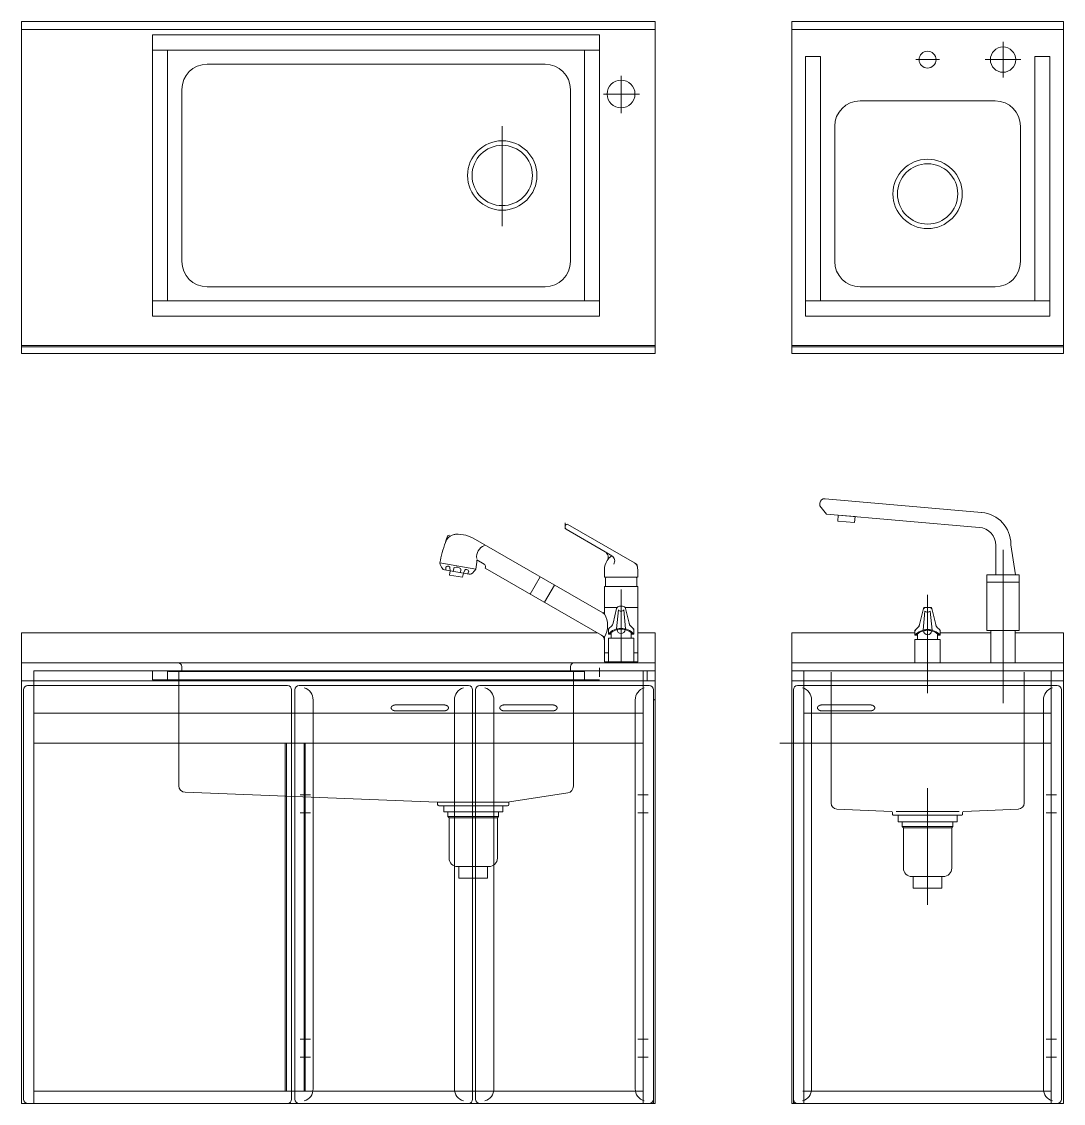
# Model space of a CAD drawing. Header units: metres. Extents: x 250.7 to 272.7, y -162.8 to -110.1.
# Drawn here: x 270.188 to 271.915, y -161.68 to -159.887 of the extents above; entities that cross this region are included whole.
import ezdxf

# ---------------------------------------------------------------- set-up
doc = ezdxf.new("R2010")
doc.units = ezdxf.units.M
doc.header["$MEASUREMENT"] = 0
doc.layers.add('A. muebles', color=152, linetype='Continuous', lineweight=15)

msp = doc.modelspace()

# ---------------------------------------------------------------- linework, layer by layer
at = {"layer": 'A. muebles'}
for p, q in [((271.2382, -159.8869), (270.1882, -159.8869)), ((270.1882, -159.8869), (270.1882, -159.8999)), ((271.2382, -159.8869), (271.2382, -160.4369)), ((271.9147, -159.8869), (271.4647, -159.8869)), ((271.4647, -159.8869), (271.4647, -159.8999)), ((271.9147, -159.8869), (271.9147, -159.8999)), ((270.1882, -159.8999), (270.1882, -160.4369)), ((270.1882, -159.8999), (271.2382, -159.8999)), ((270.4052, -159.9339), (270.4052, -159.9089)), ((270.4052, -159.9089), (271.1462, -159.9089)), ((271.1462, -159.9089), (271.1462, -159.9339)), ((271.5037, -159.8999), (271.4647, -159.8999)), ((271.4647, -159.8999), (271.4647, -160.4239)), ((271.9147, -159.8999), (271.5037, -159.8999)), ((271.9147, -159.8999), (271.9147, -160.4239)), ((270.4052, -160.3499), (270.4052, -159.9339)), ((270.4302, -159.9339), (270.4052, -159.9339)), ((270.4302, -159.9339), (270.4302, -160.3499)), ((271.1212, -159.9339), (270.4302, -159.9339)), ((271.1462, -159.9339), (271.1212, -159.9339)), ((271.1212, -159.9339), (271.1212, -160.3499)), ((271.1462, -160.3499), (271.1462, -159.9339)), ((271.8147, -159.9205), (271.8147, -159.9793)), ((271.4872, -159.9449), (271.4872, -160.3499)), ((271.4872, -159.9449), (271.5122, -159.9449)), ((271.5122, -160.3499), (271.5122, -159.9449)), ((271.6701, -159.9499), (271.7093, -159.9499)), ((271.7853, -159.9499), (271.8441, -159.9499)), ((271.8672, -159.9449), (271.8672, -160.3499)), ((271.8672, -159.9449), (271.8922, -159.9449)), ((271.8922, -160.3499), (271.8922, -159.9449)), ((271.0557, -159.9574), (270.4957, -159.9574)), ((271.1817, -160.0384), (271.1817, -159.9768)), ((270.4537, -159.9994), (270.4537, -160.2844)), ((271.0977, -160.2844), (271.0977, -159.9994)), ((271.2047, -160.0069), (271.1528, -160.0069)), ((271.2125, -160.0069), (271.2047, -160.0069)), ((271.8017, -160.0184), (271.5777, -160.0184)), ((270.9847, -160.0601), (270.9847, -160.2259)), ((271.5357, -160.0604), (271.5357, -160.2844)), ((271.8437, -160.2844), (271.8437, -160.0604)), ((270.4957, -160.3264), (271.0557, -160.3264)), ((271.5777, -160.3264), (271.8017, -160.3264)), ((270.4052, -160.3499), (270.4052, -160.3749)), ((270.4302, -160.3499), (270.4052, -160.3499)), ((271.1212, -160.3499), (270.4302, -160.3499)), ((271.1462, -160.3499), (271.1212, -160.3499)), ((271.1462, -160.3749), (271.1462, -160.3499)), ((271.5122, -160.3499), (271.4872, -160.3499)), ((271.4872, -160.3499), (271.4872, -160.3749)), ((271.8672, -160.3499), (271.5122, -160.3499)), ((271.8922, -160.3499), (271.8672, -160.3499)), ((271.8922, -160.3749), (271.8922, -160.3499)), ((270.4052, -160.3749), (271.1462, -160.3749)), ((271.4872, -160.3749), (271.8922, -160.3749)), ((270.1882, -160.4239), (271.2383, -160.4239)), ((271.2374, -160.4259), (270.1882, -160.4259)), ((271.2382, -160.4369), (270.1882, -160.4369)), ((271.4647, -160.4239), (271.5037, -160.4239)), ((271.4647, -160.4239), (271.4647, -160.4259)), ((271.5037, -160.4259), (271.4647, -160.4259)), ((271.4647, -160.4259), (271.4647, -160.4369)), ((271.4647, -160.4369), (271.5037, -160.4369)), ((271.5037, -160.4239), (271.9147, -160.4239)), ((271.9147, -160.4259), (271.5037, -160.4259)), ((271.5037, -160.4369), (271.9147, -160.4369)), ((271.9147, -160.4239), (271.9147, -160.4259)), ((271.9147, -160.4259), (271.9147, -160.4369)), ((271.5112, -160.685), (271.5109, -160.6895)), ((271.5199, -160.6777), (271.7793, -160.7004)), ((271.5222, -160.703), (271.5109, -160.6895)), ((271.5222, -160.703), (271.7753, -160.7251)), ((271.5408, -160.7147), (271.5416, -160.7047)), ((271.5416, -160.7047), (271.5695, -160.7071)), ((271.0892, -160.7231), (271.0892, -160.7179)), ((271.0892, -160.7254), (271.0892, -160.7231)), ((271.0937, -160.7205), (271.2041, -160.7841)), ((271.5687, -160.7171), (271.5408, -160.7147)), ((271.5695, -160.7071), (271.5687, -160.7171)), ((270.8973, -160.7382), (270.8945, -160.7387)), ((271.0892, -160.7271), (271.0892, -160.7254)), ((271.0907, -160.728), (271.0892, -160.7271)), ((271.1554, -160.7658), (271.0907, -160.728)), ((271.1512, -160.867), (270.9367, -160.7432)), ((271.8027, -160.755), (271.8027, -160.8039)), ((271.8277, -160.7539), (271.8277, -160.7532)), ((271.8352, -160.8039), (271.8277, -160.7539)), ((271.1663, -160.7721), (271.1554, -160.7658)), ((271.8147, -160.7623), (271.8147, -161.0164)), ((270.941, -160.7946), (270.8813, -160.784)), ((270.8888, -160.7955), (270.93, -160.8028)), ((270.8913, -160.796), (270.891, -160.7924)), ((270.8986, -160.7973), (270.898, -160.7917)), ((270.9044, -160.7933), (270.9035, -160.7981)), ((270.9153, -160.8002), (270.9162, -160.7954)), ((270.9203, -160.8011), (270.9227, -160.796)), ((270.9428, -160.7791), (270.9546, -160.7859)), ((270.9571, -160.7911), (270.9567, -160.7929)), ((270.9567, -160.7929), (271.1492, -160.904)), ((271.1542, -160.8079), (271.1542, -160.7949)), ((271.2041, -160.7841), (271.2078, -160.7863)), ((271.2092, -160.7949), (271.2092, -160.8079)), ((270.8986, -160.7973), (270.8974, -160.8041)), ((270.9191, -160.8079), (270.8974, -160.8041)), ((270.9191, -160.8079), (270.9203, -160.8011)), ((270.9275, -160.8024), (270.929, -160.7991)), ((271.0312, -160.8359), (271.0477, -160.8073)), ((271.1542, -160.8079), (271.1557, -160.8079)), ((271.2092, -160.8079), (271.1557, -160.8079)), ((271.1557, -160.8229), (271.1557, -160.8129)), ((271.2077, -160.8129), (271.2077, -160.8229)), ((271.7877, -160.8159), (271.7877, -160.8039)), ((271.7877, -160.8039), (271.8417, -160.8039)), ((271.8417, -160.8039), (271.8417, -160.8159)), ((271.0711, -160.8208), (271.0546, -160.8494)), ((271.1542, -160.8229), (271.2092, -160.8229)), ((271.1542, -160.8653), (271.1542, -160.8229)), ((271.1817, -160.828), (271.1817, -160.9499)), ((271.2092, -160.8229), (271.2092, -160.9479)), ((271.7877, -160.8959), (271.7877, -160.8159)), ((271.7877, -160.8159), (271.8417, -160.8159)), ((271.8417, -160.8159), (271.8417, -160.8939)), ((271.6897, -160.8368), (271.6897, -161.0001)), ((271.1512, -160.867), (271.1542, -160.8688)), ((271.1752, -160.8579), (271.1542, -160.8579)), ((271.1542, -160.8688), (271.1542, -160.8653)), ((271.1743, -160.8597), (271.1684, -160.8841)), ((271.1742, -160.8935), (271.1772, -160.8619)), ((271.1843, -160.8559), (271.1792, -160.8559)), ((271.1862, -160.8619), (271.1892, -160.8935)), ((271.2092, -160.8579), (271.1883, -160.8579)), ((271.1951, -160.8841), (271.1891, -160.8597)), ((271.6823, -160.8617), (271.6764, -160.8861)), ((271.6822, -160.8955), (271.6852, -160.8639)), ((271.6832, -160.8579), (271.6823, -160.8617)), ((271.6872, -160.8579), (271.6832, -160.8579)), ((271.6923, -160.8579), (271.6872, -160.8579)), ((271.6962, -160.8579), (271.6923, -160.8579)), ((271.6942, -160.8639), (271.6972, -160.8955)), ((271.6971, -160.8617), (271.6962, -160.8579)), ((271.7031, -160.8861), (271.6971, -160.8617)), ((271.1684, -160.8841), (271.1677, -160.8869)), ((271.1957, -160.8869), (271.1951, -160.8841)), ((270.1882, -160.8999), (271.1421, -160.8999)), ((270.1882, -160.9629), (270.1882, -160.8999)), ((271.1622, -160.8924), (271.1607, -160.8939)), ((271.1607, -160.8939), (271.1607, -160.8959)), ((271.1607, -160.8959), (271.1607, -160.9019)), ((271.1607, -160.9019), (271.1652, -160.9019)), ((271.1657, -160.8889), (271.1622, -160.8924)), ((271.1652, -160.9019), (271.1652, -160.8997)), ((271.1652, -160.9089), (271.1652, -160.9019)), ((271.1677, -160.8869), (271.1657, -160.8889)), ((271.1977, -160.8889), (271.1957, -160.8869)), ((271.2013, -160.8924), (271.1977, -160.8889)), ((271.1982, -160.9019), (271.1982, -160.8996)), ((271.1982, -160.9019), (271.2027, -160.9019)), ((271.1982, -160.9089), (271.1982, -160.9019)), ((271.2027, -160.8939), (271.2013, -160.8924)), ((271.2027, -160.8959), (271.2027, -160.8939)), ((271.2027, -160.9019), (271.2027, -160.8959)), ((271.2092, -160.8999), (271.2382, -160.8999)), ((271.2382, -160.8999), (271.2382, -160.9794)), ((271.6687, -160.8999), (271.4647, -160.8999)), ((271.4647, -160.8999), (271.4647, -160.9629)), ((271.6702, -160.8944), (271.6687, -160.8959)), ((271.6687, -160.8959), (271.6687, -160.8979)), ((271.6687, -160.8979), (271.6687, -160.9039)), ((271.6737, -160.8909), (271.6702, -160.8944)), ((271.6732, -160.9039), (271.6732, -160.9017)), ((271.6757, -160.8889), (271.6737, -160.8909)), ((271.6764, -160.8861), (271.6757, -160.8889)), ((271.7037, -160.8889), (271.7031, -160.8861)), ((271.7057, -160.8909), (271.7037, -160.8889)), ((271.7093, -160.8944), (271.7057, -160.8909)), ((271.7062, -160.9039), (271.7062, -160.9016)), ((271.7107, -160.8959), (271.7093, -160.8944)), ((271.7107, -160.8979), (271.7107, -160.8959)), ((271.7107, -160.9039), (271.7107, -160.8979)), ((271.7947, -160.8999), (271.7107, -160.8999)), ((271.7947, -160.8959), (271.7877, -160.8959)), ((271.7947, -160.8959), (271.8347, -160.8959)), ((271.7947, -160.9499), (271.7947, -160.8959)), ((271.8417, -160.8959), (271.8347, -160.8959)), ((271.8347, -160.8959), (271.8347, -160.9499)), ((271.9147, -160.8999), (271.8347, -160.8999)), ((271.8417, -160.8939), (271.8417, -160.8959)), ((271.9147, -161.6799), (271.9147, -160.8999)), ((271.1492, -160.904), (271.1542, -160.9069)), ((271.1542, -160.9127), (271.1542, -160.9069)), ((271.1542, -160.9479), (271.1542, -160.9127)), ((271.1607, -160.9479), (271.1607, -160.9089)), ((271.1607, -160.9089), (271.2027, -160.9089)), ((271.2027, -160.9089), (271.2027, -160.9479)), ((271.6687, -160.9039), (271.6732, -160.9039)), ((271.6687, -160.9109), (271.7107, -160.9109)), ((271.6687, -160.9499), (271.6687, -160.9109)), ((271.6732, -160.9109), (271.6732, -160.9039)), ((271.7062, -160.9109), (271.7062, -160.9039)), ((271.7062, -160.9039), (271.7107, -160.9039)), ((271.7107, -160.9109), (271.7107, -160.9499)), ((271.1607, -160.9329), (271.1542, -160.9329)), ((271.2092, -160.9329), (271.2027, -160.9329)), ((270.1882, -160.9499), (271.2382, -160.9499)), ((270.4537, -160.9629), (270.4537, -160.9559)), ((271.0977, -160.9629), (271.0977, -160.9559)), ((271.2092, -160.9479), (271.1542, -160.9479)), ((271.2027, -160.9479), (271.1607, -160.9479)), ((271.2087, -160.9479), (271.2087, -160.9499)), ((271.4647, -160.9499), (271.9147, -160.9499)), ((270.1882, -160.9794), (270.1882, -160.9629)), ((271.2182, -160.9629), (270.2082, -160.9629)), ((270.2082, -160.9804), (270.2082, -160.9629)), ((270.4052, -160.9629), (270.4052, -160.9779)), ((270.4302, -160.9779), (270.4302, -160.9629)), ((270.4317, -160.9639), (270.4317, -160.9629)), ((270.4317, -160.9639), (271.1037, -160.9639)), ((270.4487, -161.1533), (270.4487, -160.9649)), ((271.1027, -160.9649), (271.1027, -161.1543)), ((271.1197, -160.9639), (271.1037, -160.9639)), ((271.1197, -160.9629), (271.1197, -160.9639)), ((271.1212, -160.9629), (271.1212, -160.9779)), ((271.1462, -160.9729), (271.1462, -160.9579)), ((271.2252, -160.9629), (271.2182, -160.9629)), ((271.2182, -160.9629), (271.2182, -161.0329)), ((271.2182, -160.9794), (271.2182, -160.9629)), ((271.2252, -160.9794), (271.2252, -160.9629)), ((271.2382, -160.9629), (271.2252, -160.9629)), ((271.4647, -160.9629), (271.4647, -161.6799)), ((271.4847, -160.9629), (271.4647, -160.9629)), ((271.4847, -160.9629), (271.4647, -160.9629)), ((271.4647, -160.9629), (271.4647, -160.9794)), ((271.4647, -160.9629), (271.8947, -160.9629)), ((271.4847, -160.9779), (271.4847, -160.9639)), ((271.5297, -161.1821), (271.5297, -160.9649)), ((271.8497, -160.9649), (271.8497, -161.1821)), ((271.8947, -160.9629), (271.8947, -161.6599)), ((271.9017, -160.9629), (271.8947, -160.9629)), ((271.9147, -160.9629), (271.8947, -160.9629)), ((271.9017, -160.9629), (271.9147, -160.9629)), ((270.1882, -160.9794), (271.2252, -160.9794)), ((270.1882, -161.6799), (270.1882, -160.9794)), ((270.6287, -160.9874), (270.1982, -160.9874)), ((270.2082, -160.9874), (270.2082, -160.9804)), ((270.2082, -161.0329), (270.2082, -160.9874)), ((270.4052, -160.9779), (270.4302, -160.9779)), ((270.4302, -160.9779), (271.1212, -160.9779)), ((270.9287, -160.9874), (270.6482, -160.9874)), ((271.2282, -160.9874), (270.9477, -160.9874)), ((271.1212, -160.9779), (271.1462, -160.9779)), ((271.2252, -160.9794), (271.2382, -160.9794)), ((271.2382, -161.6799), (271.2382, -160.9794)), ((271.2382, -160.9794), (271.2382, -161.6799)), ((271.2382, -160.9794), (271.2382, -161.6799)), ((271.2382, -161.0103), (271.2382, -160.9794)), ((271.2382, -161.6799), (271.2382, -160.9794)), ((271.4647, -161.6799), (271.4647, -160.9794)), ((271.4647, -161.6799), (271.4647, -160.9794)), ((271.9147, -160.9794), (271.4647, -160.9794)), ((271.4647, -160.9794), (271.9147, -160.9794)), ((271.4647, -160.9794), (271.4647, -161.6799)), ((271.9047, -160.9874), (271.4742, -160.9874)), ((271.4847, -160.9794), (271.4847, -160.9779)), ((271.4847, -161.0839), (271.4847, -160.9794)), ((270.1912, -161.6729), (270.1912, -160.9944)), ((270.6357, -161.6729), (270.6357, -160.9944)), ((270.6412, -161.6729), (270.6412, -160.9944)), ((270.6712, -161.6559), (270.6712, -161.0114)), ((270.9057, -161.6559), (270.9057, -161.0114)), ((270.9357, -161.6729), (270.9357, -160.9944)), ((270.9407, -161.6729), (270.9407, -160.9944)), ((270.9707, -161.6559), (270.9707, -161.0114)), ((271.2052, -161.0114), (271.2052, -161.6559)), ((271.2352, -161.6729), (271.2352, -160.9944)), ((271.2369, -161.0116), (271.2369, -161.0103)), ((271.2382, -161.0103), (271.2369, -161.0103)), ((271.4672, -161.6729), (271.4672, -160.9944)), ((271.4972, -161.6559), (271.4972, -161.0114)), ((271.8817, -161.0114), (271.8817, -161.6559)), ((271.9117, -161.6729), (271.9117, -160.9944)), ((270.8087, -161.0194), (270.8877, -161.0194)), ((270.9887, -161.0194), (271.0677, -161.0194)), ((271.5152, -161.0194), (271.5942, -161.0194)), ((270.2082, -161.0329), (271.2182, -161.0329)), ((270.2082, -161.0839), (270.2082, -161.0329)), ((270.8087, -161.0294), (270.8877, -161.0294)), ((270.9887, -161.0294), (271.0677, -161.0294)), ((271.2182, -161.0329), (271.2182, -161.0839)), ((271.8947, -161.0329), (271.4847, -161.0329)), ((271.5152, -161.0294), (271.5942, -161.0294)), ((270.2082, -161.0829), (270.6232, -161.0829)), ((270.6232, -161.0829), (270.6562, -161.0829)), ((270.6252, -161.0829), (270.6252, -161.6599)), ((270.6272, -161.6599), (270.6272, -161.0829)), ((270.6562, -161.6599), (270.6562, -161.0829)), ((270.6562, -161.0829), (270.6582, -161.0829)), ((270.6582, -161.0829), (271.2182, -161.0829)), ((270.6582, -161.6599), (270.6582, -161.0829)), ((271.4847, -161.0829), (271.4447, -161.0829)), ((271.4847, -161.0829), (271.8947, -161.0829)), ((270.2082, -161.0839), (270.2082, -161.6599)), ((271.2182, -161.6599), (271.2182, -161.0839)), ((271.4847, -161.6599), (271.4847, -161.0839)), ((270.4593, -161.1642), (270.8768, -161.1805)), ((270.6496, -161.1684), (270.6667, -161.1684)), ((271.0934, -161.1652), (270.9966, -161.1803)), ((271.2096, -161.1684), (271.2267, -161.1684)), ((271.6897, -161.1576), (271.6897, -161.3507)), ((271.8861, -161.1684), (271.9032, -161.1684)), ((270.8777, -161.1845), (270.8777, -161.1815)), ((270.9957, -161.1804), (270.8779, -161.1804)), ((270.9367, -161.1865), (270.8797, -161.1865)), ((270.8877, -161.1965), (270.8877, -161.1865)), ((270.9367, -161.1865), (270.9937, -161.1865)), ((270.9857, -161.1965), (270.9857, -161.1865)), ((270.9957, -161.1845), (270.9957, -161.1812)), ((270.6496, -161.1984), (270.6667, -161.1984)), ((270.8932, -161.1965), (270.8877, -161.1965)), ((270.8932, -161.1965), (270.9802, -161.1965)), ((270.8947, -161.1965), (270.8947, -161.2045)), ((270.8947, -161.2045), (270.8967, -161.2065)), ((270.8947, -161.2045), (270.9787, -161.2045)), ((270.8967, -161.2735), (270.8967, -161.2065)), ((270.8967, -161.2065), (270.9767, -161.2065)), ((270.9767, -161.2065), (270.9787, -161.2045)), ((270.9767, -161.2735), (270.9767, -161.2065)), ((270.9787, -161.2045), (270.9787, -161.1965)), ((270.9802, -161.1965), (270.9857, -161.1965)), ((271.2096, -161.1984), (271.2267, -161.1984)), ((271.5394, -161.1921), (271.6298, -161.1959)), ((271.6317, -161.201), (271.6317, -161.1979)), ((271.6447, -161.202), (271.6327, -161.202)), ((271.6377, -161.196), (271.7419, -161.196)), ((271.6407, -161.213), (271.6407, -161.203)), ((271.6897, -161.202), (271.6447, -161.202)), ((271.6447, -161.203), (271.6447, -161.202)), ((271.7347, -161.202), (271.6897, -161.202)), ((271.7467, -161.202), (271.7347, -161.202)), ((271.7347, -161.203), (271.7347, -161.202)), ((271.7387, -161.213), (271.7387, -161.203)), ((271.7477, -161.1979), (271.7477, -161.201)), ((271.7496, -161.1959), (271.8401, -161.1921)), ((271.8861, -161.1984), (271.9032, -161.1984)), ((271.6462, -161.213), (271.6407, -161.213)), ((271.6462, -161.213), (271.7332, -161.213)), ((271.6477, -161.213), (271.6477, -161.221)), ((271.6477, -161.221), (271.7317, -161.221)), ((271.6477, -161.221), (271.6497, -161.223)), ((271.6497, -161.223), (271.7297, -161.223)), ((271.6497, -161.29), (271.6497, -161.223)), ((271.7297, -161.223), (271.7317, -161.221)), ((271.7297, -161.29), (271.7297, -161.223)), ((271.7317, -161.221), (271.7317, -161.213)), ((271.7332, -161.213), (271.7387, -161.213)), ((270.913, -161.2875), (270.9107, -161.2875)), ((270.913, -161.3065), (270.913, -161.2875)), ((270.913, -161.2875), (270.9604, -161.2875)), ((270.9604, -161.3065), (270.9604, -161.2875)), ((270.9604, -161.2875), (270.9627, -161.2875)), ((270.913, -161.3065), (270.9604, -161.3065)), ((271.666, -161.304), (271.6637, -161.304)), ((271.666, -161.304), (271.7134, -161.304)), ((271.666, -161.323), (271.666, -161.304)), ((271.7134, -161.304), (271.7157, -161.304)), ((271.7134, -161.323), (271.7134, -161.304)), ((271.666, -161.323), (271.7134, -161.323)), ((270.6496, -161.5734), (270.6667, -161.5734)), ((271.2096, -161.5734), (271.2267, -161.5734)), ((271.8861, -161.5734), (271.9032, -161.5734)), ((270.6496, -161.6034), (270.6667, -161.6034)), ((271.2096, -161.6034), (271.2267, -161.6034)), ((271.8861, -161.6034), (271.9032, -161.6034)), ((270.2082, -161.6599), (270.2082, -161.6799)), ((270.2082, -161.6599), (270.6232, -161.6599)), ((270.6232, -161.6599), (270.6562, -161.6599)), ((270.6562, -161.6599), (270.6582, -161.6599)), ((270.6582, -161.6599), (271.2182, -161.6599)), ((271.2182, -161.6799), (271.2182, -161.6599)), ((271.2355, -161.6799), (271.2355, -161.6729)), ((271.4675, -161.6729), (271.4675, -161.6799)), ((271.4675, -161.6729), (271.4675, -161.6799)), ((271.4827, -161.6599), (271.4847, -161.6599)), ((271.4847, -161.6599), (271.8947, -161.6599)), ((271.4847, -161.6799), (271.4847, -161.6599)), ((271.8947, -161.6799), (271.8947, -161.6599)), ((270.2082, -161.6799), (270.1882, -161.6799)), ((270.1982, -161.6799), (270.1882, -161.6799)), ((270.2082, -161.6799), (270.1982, -161.6799)), ((270.9407, -161.6799), (270.2082, -161.6799)), ((271.2182, -161.6799), (270.9357, -161.6799)), ((271.2182, -161.6799), (271.2382, -161.6799)), ((271.2182, -161.6799), (271.2282, -161.6799)), ((271.2352, -161.6799), (271.2382, -161.6799)), ((271.8947, -161.6799), (271.4647, -161.6799)), ((271.8947, -161.6799), (271.4647, -161.6799)), ((271.8947, -161.6799), (271.4742, -161.6799)), ((271.9147, -161.6799), (271.8947, -161.6799)), ((271.8947, -161.6799), (271.9047, -161.6799)), ((271.8947, -161.6799), (271.9147, -161.6799)), ((271.9047, -161.6799), (271.9147, -161.6799)), ((271.9117, -161.6799), (271.9147, -161.6799))]:
    msp.add_line(p, q, dxfattribs=at)
for centre, radius in [((271.8147, -159.9499), 0.021), ((271.6897, -159.9499), 0.014), ((271.1817, -160.0069), 0.023), ((270.9847, -160.1419), 0.0575), ((270.9847, -160.1419), 0.05), ((271.6897, -160.1724), 0.0575), ((271.6897, -160.1724), 0.05)]:
    msp.add_circle(centre, radius, dxfattribs=at)
for centre, radius, start, end in [((270.4957, -159.9994), 0.042, 90, 180), ((271.0557, -159.9994), 0.042, 0, 90), ((271.5777, -160.0604), 0.042, 90, 180), ((271.8017, -160.0604), 0.042, 0, 90), ((270.4957, -160.2844), 0.042, 180, 270), ((271.0557, -160.2844), 0.042, 270, 0), ((271.5777, -160.2844), 0.042, 180, 270), ((271.8017, -160.2844), 0.042, 270, 0), ((271.5192, -160.6857), 0.008, 85, 175), ((271.7747, -160.7532), 0.053, 0, 85), ((271.0922, -160.7231), 0.003, 60.0374, 180), ((270.9095, -160.7564), 0.02, 100, 161.5593), ((271.1817, -160.8472), 0.307, 159.3116, 161.5593), ((271.1817, -160.8472), 0.307, 159.3116, 159.8502), ((270.9117, -160.7865), 0.05, 60, 100), ((271.0922, -160.7254), 0.003, 180, 239.7033), ((271.7727, -160.755), 0.03, 0, 85), ((271.1817, -160.8472), 0.307, 161.5593, 168.1334), ((270.9621, -160.774), 0.0199, 110.4772, 187.9605), ((271.1503, -160.7744), 0.01, 326.8854, 59.7033), ((271.1817, -160.7949), 0.0275, 124.1929, 146.8854), ((271.1612, -160.7808), 0.01, 326.8854, 59.7033), ((270.9137, -160.775), 0.0337, 195.6489, 213.0698), ((270.8897, -160.7906), 0.005, 213.0698, 260), ((270.893, -160.7922), 0.002, 143.2398, 185), ((270.8947, -160.7935), 0.00406, 49.3757, 143.2398), ((270.896, -160.7919), 0.002, 6.0654, 49.3757), ((270.9063, -160.7936), 0.002, 110, 170), ((270.9091, -160.8011), 0.01, 50, 110), ((270.9142, -160.795), 0.002, 350, 50), ((270.9245, -160.7969), 0.002, 110.5877, 153.9346), ((270.9252, -160.7989), 0.00406, 16.7969, 110.5877), ((270.9137, -160.775), 0.0337, 306.9302, 324.3511), ((270.6371, -160.7511), 0.307, 351.8667, 354.7818), ((270.9521, -160.7902), 0.005, 350, 60), ((271.1817, -160.7949), 0.0275, 146.8854, 180), ((271.1991, -160.7928), 0.01, 6.9535, 60.0374), ((271.1817, -160.7949), 0.0275, 6.9535, 18.2708), ((271.1817, -160.7949), 0.0275, 0, 6.9535), ((270.9272, -160.7983), 0.002, 335, 16.7969), ((270.9309, -160.7979), 0.005, 260, 306.9302), ((271.1817, -160.8129), 0.026, 168.9125, 180), ((271.1817, -160.8129), 0.026, 0, 11.0865), ((271.1522, -160.8653), 0.002, 240, 0), ((271.1792, -160.8609), 0.005, 90, 166.3995), ((271.1816, -160.8582), 0.00572, 220.5277, 319.4723), ((271.1843, -160.8609), 0.005, 13.6005, 90), ((271.6872, -160.8629), 0.005, 90, 166.3995), ((271.6896, -160.8602), 0.00572, 220.5277, 319.4723), ((271.6923, -160.8629), 0.005, 13.6005, 90), ((271.1213, -160.8878), 0.0381, 329.9749, 30.0251), ((271.1587, -160.8818), 0.01, 315, 346.3995), ((271.2048, -160.8818), 0.01, 193.6005, 225), ((271.1657, -160.8959), 0.005, 135, 180), ((271.1817, -160.9208), 0.0283, 42.0205, 137.9795), ((271.1817, -160.9204), 0.0266, 44.3327, 135.6673), ((271.1817, -160.8947), 0.0065, 180, 0), ((271.1977, -160.8959), 0.005, 0, 45), ((271.6737, -160.8979), 0.005, 135, 180), ((271.6897, -160.9228), 0.0283, 42.0205, 137.9795), ((271.6897, -160.9224), 0.0266, 44.3327, 135.6673), ((271.6667, -160.8838), 0.01, 315, 346.3995), ((271.6897, -160.8967), 0.0065, 180, 0), ((271.7128, -160.8838), 0.01, 193.6005, 225), ((271.7057, -160.8979), 0.005, 0, 45), ((271.1442, -160.9127), 0.01, 0, 60), ((270.4477, -160.9559), 0.006, 0, 90), ((271.1037, -160.9559), 0.006, 90, 180), ((270.4477, -160.9649), 0.001, 0, 90), ((271.1037, -160.9649), 0.001, 90, 180), ((270.1982, -160.9944), 0.007, 90, 180), ((270.6287, -160.9944), 0.007, 0, 90), ((270.6482, -160.9944), 0.007, 90, 180), ((270.6513, -161.0107), 0.02, 358.1047, 75.6351), ((270.9257, -161.0107), 0.02, 104.3649, 181.8953), ((270.9287, -160.9944), 0.007, 0, 90), ((270.9477, -160.9944), 0.007, 90, 180), ((270.9508, -161.0107), 0.02, 358.1047, 75.6351), ((271.2252, -161.0107), 0.02, 104.3649, 181.8953), ((271.2282, -160.9944), 0.007, 0, 90), ((271.4742, -160.9944), 0.007, 90, 180), ((271.4773, -161.0107), 0.02, 358.1047, 75.6351), ((271.9017, -161.0107), 0.02, 104.3649, 181.8953), ((271.9047, -160.9944), 0.007, 0, 90), ((270.8036, -161.0243), 0.00294, 162.2957, 169.2276), ((270.8042, -161.0244), 0.00355, 169.2276, 176.3337), ((270.8031, -161.0244), 0.00248, 176.3337, 180.4016), ((270.8038, -161.0244), 0.0031, 180.0043, 184.8762), ((270.8039, -161.0244), 0.00322, 184.8762, 191.144), ((270.804, -161.0244), 0.0033, 191.144, 198.9148), ((270.8051, -161.0248), 0.00456, 159.9859, 162.2957), ((270.8042, -161.0243), 0.0036, 198.9148, 201.8365), ((270.8056, -161.0251), 0.00507, 154.2156, 156.2904), ((270.8035, -161.0242), 0.00285, 156.2904, 159.9859), ((270.8042, -161.0243), 0.00355, 201.8365, 204.8009), ((270.8037, -161.0242), 0.00303, 150.7394, 154.2156), ((270.8045, -161.0241), 0.00391, 204.8009, 207.4949), ((270.8059, -161.0255), 0.00554, 148.7675, 150.7394), ((270.8044, -161.0242), 0.00382, 207.4949, 210.249), ((270.8048, -161.024), 0.00421, 210.249, 212.9371), ((270.804, -161.0243), 0.00328, 145.3183, 148.7675), ((270.8048, -161.024), 0.00419, 212.9371, 215.6392), ((270.8064, -161.026), 0.00625, 143.5086, 145.3183), ((270.8043, -161.0244), 0.00355, 140.3174, 143.5086), ((270.8051, -161.0237), 0.00466, 215.6392, 218.066), ((270.8071, -161.0267), 0.00725, 138.7563, 140.3174), ((270.8051, -161.0237), 0.00462, 218.066, 220.5145), ((270.8055, -161.0234), 0.00518, 220.5145, 222.6983), ((270.8046, -161.0245), 0.00387, 135.7052, 138.7563), ((270.8055, -161.0234), 0.0051, 222.6983, 225.1094), ((270.8076, -161.0274), 0.00805, 134.1771, 135.7052), ((270.8059, -161.023), 0.00571, 225.1094, 227.2623), ((270.8049, -161.0247), 0.00421, 131.2527, 134.1771), ((270.8059, -161.0231), 0.00562, 227.2623, 229.4512), ((270.8083, -161.0286), 0.00941, 129.9449, 131.2527), ((270.8063, -161.0225), 0.00636, 229.4512, 231.3863), ((270.8052, -161.0248), 0.00454, 127.2354, 129.9449), ((270.809, -161.0299), 0.0109, 126.0564, 127.2354), ((270.8062, -161.0226), 0.00622, 231.3863, 233.3637), ((270.8067, -161.0219), 0.00705, 233.3637, 235.2562), ((270.8056, -161.0251), 0.00498, 123.3768, 126.0564), ((270.8066, -161.0221), 0.00681, 235.2562, 237.2153), ((270.8096, -161.0312), 0.0123, 122.2893, 123.3768), ((270.8071, -161.0214), 0.00774, 237.2153, 238.9394), ((270.8058, -161.0253), 0.00531, 119.7768, 122.2893), ((270.8069, -161.0216), 0.00744, 238.9394, 240.7328), ((270.8104, -161.0333), 0.0144, 118.8533, 119.7768), ((270.8075, -161.0206), 0.00854, 240.7328, 242.2949), ((270.8062, -161.0256), 0.00573, 116.442, 118.8533), ((270.8073, -161.021), 0.00814, 242.2949, 244.0521), ((270.8107, -161.0347), 0.0159, 115.5415, 116.442), ((270.8078, -161.02), 0.00922, 244.0521, 245.6038), ((270.8065, -161.0259), 0.00609, 113.1929, 115.5415), ((270.8076, -161.0205), 0.00873, 245.6038, 247.242), ((270.8113, -161.0371), 0.0183, 112.4105, 113.1929), ((270.8081, -161.0193), 0.00997, 247.242, 248.6765), ((270.8068, -161.0261), 0.0064, 110.1778, 112.4105), ((270.8078, -161.0199), 0.00939, 248.6765, 250.2), ((270.8117, -161.0395), 0.0207, 109.4685, 110.1778), ((270.8082, -161.0188), 0.0106, 250.2, 252.3417), ((270.8074, -161.0273), 0.0077, 106.5271, 109.4685), ((270.8082, -161.019), 0.0103, 252.3417, 254.5296), ((270.81, -161.0362), 0.017, 105.1972, 106.5271), ((270.8085, -161.0179), 0.0115, 254.5296, 256.498), ((270.8077, -161.0277), 0.00817, 102.4273, 105.1972), ((270.8084, -161.0182), 0.0112, 256.498, 258.5704), ((270.8094, -161.0357), 0.0164, 100.5124, 102.4273), ((270.8086, -161.0172), 0.0122, 258.5704, 261.1432), ((270.8082, -161.0288), 0.00935, 97.1645, 100.5124), ((270.8086, -161.0173), 0.012, 261.1432, 263.747), ((270.8088, -161.0335), 0.0141, 90.9665, 97.1645), ((270.8087, -161.0166), 0.0128, 263.747, 269.9322), ((270.8877, -161.0321), 0.0128, 83.747, 90.6189), ((270.8876, -161.0153), 0.0141, 270.9665, 277.1645), ((270.8877, -161.0314), 0.012, 81.1432, 83.747), ((270.8882, -161.02), 0.00935, 277.1645, 280.5124), ((270.8877, -161.0316), 0.0122, 78.5704, 81.1432), ((270.8869, -161.0131), 0.0164, 280.5124, 282.4273), ((270.8879, -161.0306), 0.0112, 76.498, 78.5704), ((270.8886, -161.0211), 0.00817, 282.4273, 285.1972), ((270.8878, -161.0309), 0.0115, 74.5296, 76.498), ((270.8863, -161.0126), 0.017, 285.1972, 286.5271), ((270.8881, -161.0298), 0.0103, 72.3417, 74.5296), ((270.889, -161.0215), 0.0077, 286.5271, 289.4685), ((270.8881, -161.03), 0.0106, 70.2, 72.3417), ((270.8846, -161.0092), 0.0207, 289.4685, 290.1778), ((270.8885, -161.0289), 0.00939, 68.6765, 70.2), ((270.8896, -161.0227), 0.0064, 290.1778, 292.4105), ((270.8883, -161.0294), 0.00997, 67.242, 68.6765), ((270.885, -161.0117), 0.0183, 292.4105, 293.1929), ((270.8887, -161.0283), 0.00873, 65.6038, 67.242), ((270.8898, -161.0229), 0.00609, 293.1929, 295.5415), ((270.8885, -161.0287), 0.00922, 64.0521, 65.6038), ((270.8856, -161.014), 0.0159, 295.5415, 296.442), ((270.889, -161.0278), 0.00814, 62.2949, 64.0521), ((270.8901, -161.0231), 0.00573, 296.442, 298.8533), ((270.8888, -161.0281), 0.00854, 60.7328, 62.2949), ((270.8859, -161.0155), 0.0144, 298.8533, 299.7768), ((270.8894, -161.0271), 0.00744, 58.9394, 60.7328), ((270.8905, -161.0234), 0.00531, 299.7768, 302.2893), ((270.8892, -161.0274), 0.00774, 57.2153, 58.9394), ((270.8868, -161.0176), 0.0123, 302.2893, 303.3768), ((270.8897, -161.0266), 0.00681, 55.2562, 57.2153), ((270.8908, -161.0236), 0.00498, 303.3768, 306.0564), ((270.8896, -161.0268), 0.00705, 53.3637, 55.2562), ((270.8873, -161.0189), 0.0109, 306.0564, 307.2354), ((270.8901, -161.0262), 0.00622, 51.3863, 53.3637), ((270.8911, -161.0239), 0.00454, 307.2354, 309.9449), ((270.89, -161.0263), 0.00636, 49.4512, 51.3863), ((270.888, -161.0202), 0.00941, 309.9449, 311.2527), ((270.8905, -161.0257), 0.00562, 47.2623, 49.4512), ((270.8914, -161.0241), 0.00421, 311.2527, 314.1771), ((270.8904, -161.0258), 0.00571, 45.1094, 47.2623), ((270.8908, -161.0253), 0.0051, 42.6983, 45.1094), ((270.8888, -161.0213), 0.00805, 314.1771, 315.7052), ((270.8917, -161.0243), 0.00387, 315.7052, 318.7563), ((270.8908, -161.0254), 0.00518, 40.5145, 42.6983), ((270.8912, -161.025), 0.00462, 38.066, 40.5145), ((270.8892, -161.022), 0.00725, 318.7563, 320.3174), ((270.8912, -161.0251), 0.00466, 35.6392, 38.066), ((270.8921, -161.0244), 0.00355, 320.3174, 323.5086), ((270.8899, -161.0228), 0.00625, 323.5086, 325.3183), ((270.8916, -161.0248), 0.00419, 32.9371, 35.6392), ((270.8923, -161.0245), 0.00328, 325.3183, 328.7675), ((270.8915, -161.0248), 0.00421, 30.249, 32.9371), ((270.8904, -161.0233), 0.00554, 328.7675, 330.7394), ((270.8919, -161.0246), 0.00382, 27.4949, 30.249), ((270.8926, -161.0245), 0.00303, 330.7394, 334.2156), ((270.8918, -161.0246), 0.00391, 24.8009, 27.4949), ((270.8921, -161.0245), 0.00355, 21.8365, 24.8009), ((270.8907, -161.0236), 0.00507, 334.2156, 336.2904), ((270.8921, -161.0245), 0.0036, 18.9148, 21.8365), ((270.8928, -161.0245), 0.00285, 336.2904, 339.9859), ((270.8924, -161.0244), 0.0033, 11.144, 18.9148), ((270.8927, -161.0244), 0.00294, 342.2957, 349.2276), ((270.8912, -161.0239), 0.00456, 339.9859, 342.2957), ((270.8924, -161.0244), 0.00322, 4.8762, 11.144), ((270.8926, -161.0244), 0.0031, 0.0043, 4.8762), ((270.8921, -161.0243), 0.00355, 349.2276, 356.3337), ((270.8932, -161.0244), 0.00248, 356.3337, 0.4016), ((270.9843, -161.0244), 0.00355, 169.2276, 176.3337), ((270.9832, -161.0244), 0.00248, 176.3337, 180.4016), ((270.9838, -161.0244), 0.0031, 180.0043, 184.8762), ((270.9839, -161.0244), 0.00322, 184.8762, 191.144), ((270.9837, -161.0243), 0.00294, 162.2957, 169.2276), ((270.984, -161.0244), 0.0033, 191.144, 198.9148), ((270.9836, -161.0242), 0.00285, 156.2904, 159.9859), ((270.9852, -161.0248), 0.00456, 159.9859, 162.2957), ((270.9843, -161.0243), 0.0036, 198.9148, 201.8365), ((270.9856, -161.0251), 0.00507, 154.2156, 156.2904), ((270.9843, -161.0243), 0.00355, 201.8365, 204.8009), ((270.9846, -161.0241), 0.00391, 204.8009, 207.4949), ((270.9838, -161.0242), 0.00303, 150.7394, 154.2156), ((270.9845, -161.0242), 0.00382, 207.4949, 210.249), ((270.986, -161.0255), 0.00554, 148.7675, 150.7394), ((270.9848, -161.024), 0.00421, 210.249, 212.9371), ((270.9841, -161.0243), 0.00328, 145.3183, 148.7675), ((270.9848, -161.024), 0.00419, 212.9371, 215.6392), ((270.9865, -161.026), 0.00625, 143.5086, 145.3183), ((270.9852, -161.0237), 0.00466, 215.6392, 218.066), ((270.9843, -161.0244), 0.00355, 140.3174, 143.5086), ((270.9852, -161.0237), 0.00462, 218.066, 220.5145), ((270.9872, -161.0267), 0.00725, 138.7563, 140.3174), ((270.9846, -161.0245), 0.00387, 135.7052, 138.7563), ((270.9856, -161.0234), 0.00518, 220.5145, 222.6983), ((270.9855, -161.0234), 0.0051, 222.6983, 225.1094), ((270.9876, -161.0274), 0.00805, 134.1771, 135.7052), ((270.986, -161.023), 0.00571, 225.1094, 227.2623), ((270.985, -161.0247), 0.00421, 131.2527, 134.1771), ((270.9859, -161.0231), 0.00562, 227.2623, 229.4512), ((270.9884, -161.0286), 0.00941, 129.9449, 131.2527), ((270.9853, -161.0248), 0.00454, 127.2354, 129.9449), ((270.9864, -161.0225), 0.00636, 229.4512, 231.3863), ((270.9863, -161.0226), 0.00622, 231.3863, 233.3637), ((270.9891, -161.0299), 0.0109, 126.0564, 127.2354), ((270.9868, -161.0219), 0.00705, 233.3637, 235.2562), ((270.9856, -161.0251), 0.00498, 123.3768, 126.0564), ((270.9867, -161.0221), 0.00681, 235.2562, 237.2153), ((270.9896, -161.0312), 0.0123, 122.2893, 123.3768), ((270.9872, -161.0214), 0.00774, 237.2153, 238.9394), ((270.9859, -161.0253), 0.00531, 119.7768, 122.2893), ((270.987, -161.0216), 0.00744, 238.9394, 240.7328), ((270.9904, -161.0333), 0.0144, 118.8533, 119.7768), ((270.9875, -161.0206), 0.00854, 240.7328, 242.2949), ((270.9862, -161.0256), 0.00573, 116.442, 118.8533), ((270.9874, -161.021), 0.00814, 242.2949, 244.0521), ((270.9908, -161.0347), 0.0159, 115.5415, 116.442), ((270.9878, -161.02), 0.00922, 244.0521, 245.6038), ((270.9865, -161.0259), 0.00609, 113.1929, 115.5415), ((270.9876, -161.0205), 0.00873, 245.6038, 247.242), ((270.9913, -161.0371), 0.0183, 112.4105, 113.1929), ((270.9881, -161.0193), 0.00997, 247.242, 248.6765), ((270.9868, -161.0261), 0.0064, 110.1778, 112.4105), ((270.9879, -161.0199), 0.00939, 248.6765, 250.2), ((270.9918, -161.0395), 0.0207, 109.4685, 110.1778), ((270.9883, -161.0188), 0.0106, 250.2, 252.3417), ((270.9874, -161.0273), 0.0077, 106.5271, 109.4685), ((270.9882, -161.019), 0.0103, 252.3417, 254.5296), ((270.9901, -161.0362), 0.017, 105.1972, 106.5271), ((270.9885, -161.0179), 0.0115, 254.5296, 256.498), ((270.9877, -161.0277), 0.00817, 102.4273, 105.1972), ((270.9885, -161.0182), 0.0112, 256.498, 258.5704), ((270.9895, -161.0357), 0.0164, 100.5124, 102.4273), ((270.9887, -161.0172), 0.0122, 258.5704, 261.1432), ((270.9882, -161.0288), 0.00935, 97.1645, 100.5124), ((270.9886, -161.0173), 0.012, 261.1432, 263.747), ((270.9888, -161.0335), 0.0141, 90.9665, 97.1645), ((270.9887, -161.0166), 0.0128, 263.747, 269.9322), ((271.0677, -161.0321), 0.0128, 83.747, 90.6189), ((271.0676, -161.0153), 0.0141, 270.9665, 277.1645), ((271.0678, -161.0314), 0.012, 81.1432, 83.747), ((271.0682, -161.02), 0.00935, 277.1645, 280.5124), ((271.0678, -161.0316), 0.0122, 78.5704, 81.1432), ((271.0669, -161.0131), 0.0164, 280.5124, 282.4273), ((271.068, -161.0306), 0.0112, 76.498, 78.5704), ((271.0687, -161.0211), 0.00817, 282.4273, 285.1972), ((271.0679, -161.0309), 0.0115, 74.5296, 76.498), ((271.0664, -161.0126), 0.017, 285.1972, 286.5271), ((271.0682, -161.0298), 0.0103, 72.3417, 74.5296), ((271.069, -161.0215), 0.0077, 286.5271, 289.4685), ((271.0681, -161.03), 0.0106, 70.2, 72.3417), ((271.0647, -161.0092), 0.0207, 289.4685, 290.1778), ((271.0685, -161.0289), 0.00939, 68.6765, 70.2), ((271.0696, -161.0227), 0.0064, 290.1778, 292.4105), ((271.0683, -161.0294), 0.00997, 67.242, 68.6765), ((271.0651, -161.0117), 0.0183, 292.4105, 293.1929), ((271.0688, -161.0283), 0.00873, 65.6038, 67.242), ((271.0699, -161.0229), 0.00609, 293.1929, 295.5415), ((271.0686, -161.0287), 0.00922, 64.0521, 65.6038), ((271.0657, -161.014), 0.0159, 295.5415, 296.442), ((271.0691, -161.0278), 0.00814, 62.2949, 64.0521), ((271.0702, -161.0231), 0.00573, 296.442, 298.8533), ((271.0689, -161.0281), 0.00854, 60.7328, 62.2949), ((271.066, -161.0155), 0.0144, 298.8533, 299.7768), ((271.0694, -161.0271), 0.00744, 58.9394, 60.7328), ((271.0705, -161.0234), 0.00531, 299.7768, 302.2893), ((271.0693, -161.0274), 0.00774, 57.2153, 58.9394), ((271.0668, -161.0176), 0.0123, 302.2893, 303.3768), ((271.0698, -161.0266), 0.00681, 55.2562, 57.2153), ((271.0708, -161.0236), 0.00498, 303.3768, 306.0564), ((271.0696, -161.0268), 0.00705, 53.3637, 55.2562), ((271.0701, -161.0262), 0.00622, 51.3863, 53.3637), ((271.0674, -161.0189), 0.0109, 306.0564, 307.2354), ((271.0712, -161.0239), 0.00454, 307.2354, 309.9449), ((271.0701, -161.0263), 0.00636, 49.4512, 51.3863), ((271.0681, -161.0202), 0.00941, 309.9449, 311.2527), ((271.0705, -161.0257), 0.00562, 47.2623, 49.4512), ((271.0705, -161.0258), 0.00571, 45.1094, 47.2623), ((271.0715, -161.0241), 0.00421, 311.2527, 314.1771), ((271.0688, -161.0213), 0.00805, 314.1771, 315.7052), ((271.0709, -161.0253), 0.0051, 42.6983, 45.1094), ((271.0708, -161.0254), 0.00518, 40.5145, 42.6983), ((271.0718, -161.0243), 0.00387, 315.7052, 318.7563), ((271.0693, -161.022), 0.00725, 318.7563, 320.3174), ((271.0713, -161.025), 0.00462, 38.066, 40.5145), ((271.0721, -161.0244), 0.00355, 320.3174, 323.5086), ((271.0712, -161.0251), 0.00466, 35.6392, 38.066), ((271.0716, -161.0248), 0.00419, 32.9371, 35.6392), ((271.0699, -161.0228), 0.00625, 323.5086, 325.3183), ((271.0716, -161.0248), 0.00421, 30.249, 32.9371), ((271.0724, -161.0245), 0.00328, 325.3183, 328.7675), ((271.0719, -161.0246), 0.00382, 27.4949, 30.249), ((271.0705, -161.0233), 0.00554, 328.7675, 330.7394), ((271.0719, -161.0246), 0.00391, 24.8009, 27.4949), ((271.0726, -161.0245), 0.00303, 330.7394, 334.2156), ((271.0722, -161.0245), 0.00355, 21.8365, 24.8009), ((271.0728, -161.0245), 0.00285, 336.2904, 339.9859), ((271.0708, -161.0236), 0.00507, 334.2156, 336.2904), ((271.0721, -161.0245), 0.0036, 18.9148, 21.8365), ((271.0724, -161.0244), 0.0033, 11.144, 18.9148), ((271.0712, -161.0239), 0.00456, 339.9859, 342.2957), ((271.0728, -161.0244), 0.00294, 342.2957, 349.2276), ((271.0725, -161.0244), 0.00322, 4.8762, 11.144), ((271.0726, -161.0244), 0.0031, 0.0043, 4.8762), ((271.0732, -161.0244), 0.00248, 356.3337, 0.4016), ((271.0722, -161.0243), 0.00355, 349.2276, 356.3337), ((271.5108, -161.0244), 0.00355, 169.2276, 176.3337), ((271.5097, -161.0244), 0.00248, 176.3337, 180.4016), ((271.5103, -161.0244), 0.0031, 180.0043, 184.8762), ((271.5104, -161.0244), 0.00322, 184.8762, 191.144), ((271.5102, -161.0243), 0.00294, 162.2957, 169.2276), ((271.5105, -161.0244), 0.0033, 191.144, 198.9148), ((271.5101, -161.0242), 0.00285, 156.2904, 159.9859), ((271.5117, -161.0248), 0.00456, 159.9859, 162.2957), ((271.5108, -161.0243), 0.0036, 198.9148, 201.8365), ((271.5121, -161.0251), 0.00507, 154.2156, 156.2904), ((271.5108, -161.0243), 0.00355, 201.8365, 204.8009), ((271.5111, -161.0241), 0.00391, 204.8009, 207.4949), ((271.5103, -161.0242), 0.00303, 150.7394, 154.2156), ((271.511, -161.0242), 0.00382, 207.4949, 210.249), ((271.5106, -161.0243), 0.00328, 145.3183, 148.7675), ((271.5125, -161.0255), 0.00554, 148.7675, 150.7394), ((271.5113, -161.024), 0.00421, 210.249, 212.9371), ((271.5113, -161.024), 0.00419, 212.9371, 215.6392), ((271.513, -161.026), 0.00625, 143.5086, 145.3183), ((271.5117, -161.0237), 0.00466, 215.6392, 218.066), ((271.5108, -161.0244), 0.00355, 140.3174, 143.5086), ((271.5117, -161.0237), 0.00462, 218.066, 220.5145), ((271.5137, -161.0267), 0.00725, 138.7563, 140.3174), ((271.5111, -161.0245), 0.00387, 135.7052, 138.7563), ((271.5121, -161.0234), 0.00518, 220.5145, 222.6983), ((271.512, -161.0234), 0.0051, 222.6983, 225.1094), ((271.5141, -161.0274), 0.00805, 134.1771, 135.7052), ((271.5125, -161.023), 0.00571, 225.1094, 227.2623), ((271.5114, -161.0247), 0.00421, 131.2527, 134.1771), ((271.5124, -161.0231), 0.00562, 227.2623, 229.4512), ((271.5149, -161.0286), 0.00941, 129.9449, 131.2527), ((271.5118, -161.0248), 0.00454, 127.2354, 129.9449), ((271.5129, -161.0225), 0.00636, 229.4512, 231.3863), ((271.5128, -161.0226), 0.00622, 231.3863, 233.3637), ((271.5156, -161.0299), 0.0109, 126.0564, 127.2354), ((271.5133, -161.0219), 0.00705, 233.3637, 235.2562), ((271.5121, -161.0251), 0.00498, 123.3768, 126.0564), ((271.5132, -161.0221), 0.00681, 235.2562, 237.2153), ((271.5161, -161.0312), 0.0123, 122.2893, 123.3768), ((271.5137, -161.0214), 0.00774, 237.2153, 238.9394), ((271.5124, -161.0253), 0.00531, 119.7768, 122.2893), ((271.5135, -161.0216), 0.00744, 238.9394, 240.7328), ((271.5169, -161.0333), 0.0144, 118.8533, 119.7768), ((271.514, -161.0206), 0.00854, 240.7328, 242.2949), ((271.5127, -161.0256), 0.00573, 116.442, 118.8533), ((271.5139, -161.021), 0.00814, 242.2949, 244.0521), ((271.5173, -161.0347), 0.0159, 115.5415, 116.442), ((271.5143, -161.02), 0.00922, 244.0521, 245.6038), ((271.513, -161.0259), 0.00609, 113.1929, 115.5415), ((271.5141, -161.0205), 0.00873, 245.6038, 247.242), ((271.5178, -161.0371), 0.0183, 112.4105, 113.1929), ((271.5146, -161.0193), 0.00997, 247.242, 248.6765), ((271.5133, -161.0261), 0.0064, 110.1778, 112.4105), ((271.5144, -161.0199), 0.00939, 248.6765, 250.2), ((271.5182, -161.0395), 0.0207, 109.4685, 110.1778), ((271.5148, -161.0188), 0.0106, 250.2, 252.3417), ((271.5139, -161.0273), 0.0077, 106.5271, 109.4685), ((271.5147, -161.019), 0.0103, 252.3417, 254.5296), ((271.5166, -161.0362), 0.017, 105.1972, 106.5271), ((271.515, -161.0179), 0.0115, 254.5296, 256.498), ((271.5142, -161.0277), 0.00817, 102.4273, 105.1972), ((271.515, -161.0182), 0.0112, 256.498, 258.5704), ((271.516, -161.0357), 0.0164, 100.5124, 102.4273), ((271.5152, -161.0172), 0.0122, 258.5704, 261.1432), ((271.5147, -161.0288), 0.00935, 97.1645, 100.5124), ((271.5151, -161.0173), 0.012, 261.1432, 263.747), ((271.5153, -161.0335), 0.0141, 90.9665, 97.1645), ((271.5152, -161.0166), 0.0128, 263.747, 269.9322), ((271.5942, -161.0321), 0.0128, 83.747, 90.6189), ((271.5941, -161.0153), 0.0141, 270.9665, 277.1645), ((271.5943, -161.0314), 0.012, 81.1432, 83.747), ((271.5947, -161.02), 0.00935, 277.1645, 280.5124), ((271.5943, -161.0316), 0.0122, 78.5704, 81.1432), ((271.5934, -161.0131), 0.0164, 280.5124, 282.4273), ((271.5945, -161.0306), 0.0112, 76.498, 78.5704), ((271.5952, -161.0211), 0.00817, 282.4273, 285.1972), ((271.5944, -161.0309), 0.0115, 74.5296, 76.498), ((271.5929, -161.0126), 0.017, 285.1972, 286.5271), ((271.5947, -161.0298), 0.0103, 72.3417, 74.5296), ((271.5955, -161.0215), 0.0077, 286.5271, 289.4685), ((271.5946, -161.03), 0.0106, 70.2, 72.3417), ((271.5912, -161.0092), 0.0207, 289.4685, 290.1778), ((271.595, -161.0289), 0.00939, 68.6765, 70.2), ((271.5961, -161.0227), 0.0064, 290.1778, 292.4105), ((271.5948, -161.0294), 0.00997, 67.242, 68.6765), ((271.5916, -161.0117), 0.0183, 292.4105, 293.1929), ((271.5953, -161.0283), 0.00873, 65.6038, 67.242), ((271.5964, -161.0229), 0.00609, 293.1929, 295.5415), ((271.5951, -161.0287), 0.00922, 64.0521, 65.6038), ((271.5922, -161.014), 0.0159, 295.5415, 296.442), ((271.5956, -161.0278), 0.00814, 62.2949, 64.0521), ((271.5967, -161.0231), 0.00573, 296.442, 298.8533), ((271.5954, -161.0281), 0.00854, 60.7328, 62.2949), ((271.5925, -161.0155), 0.0144, 298.8533, 299.7768), ((271.5959, -161.0271), 0.00744, 58.9394, 60.7328), ((271.597, -161.0234), 0.00531, 299.7768, 302.2893), ((271.5958, -161.0274), 0.00774, 57.2153, 58.9394), ((271.5933, -161.0176), 0.0123, 302.2893, 303.3768), ((271.5963, -161.0266), 0.00681, 55.2562, 57.2153), ((271.5973, -161.0236), 0.00498, 303.3768, 306.0564), ((271.5961, -161.0268), 0.00705, 53.3637, 55.2562), ((271.5966, -161.0262), 0.00622, 51.3863, 53.3637), ((271.5938, -161.0189), 0.0109, 306.0564, 307.2354), ((271.5977, -161.0239), 0.00454, 307.2354, 309.9449), ((271.5965, -161.0263), 0.00636, 49.4512, 51.3863), ((271.5946, -161.0202), 0.00941, 309.9449, 311.2527), ((271.597, -161.0257), 0.00562, 47.2623, 49.4512), ((271.597, -161.0258), 0.00571, 45.1094, 47.2623), ((271.598, -161.0241), 0.00421, 311.2527, 314.1771), ((271.5953, -161.0213), 0.00805, 314.1771, 315.7052), ((271.5974, -161.0253), 0.0051, 42.6983, 45.1094), ((271.5973, -161.0254), 0.00518, 40.5145, 42.6983), ((271.5983, -161.0243), 0.00387, 315.7052, 318.7563), ((271.5958, -161.022), 0.00725, 318.7563, 320.3174), ((271.5978, -161.025), 0.00462, 38.066, 40.5145), ((271.5986, -161.0244), 0.00355, 320.3174, 323.5086), ((271.5977, -161.0251), 0.00466, 35.6392, 38.066), ((271.5981, -161.0248), 0.00419, 32.9371, 35.6392), ((271.5964, -161.0228), 0.00625, 323.5086, 325.3183), ((271.5981, -161.0248), 0.00421, 30.249, 32.9371), ((271.5989, -161.0245), 0.00328, 325.3183, 328.7675), ((271.5984, -161.0246), 0.00382, 27.4949, 30.249), ((271.5969, -161.0233), 0.00554, 328.7675, 330.7394), ((271.5984, -161.0246), 0.00391, 24.8009, 27.4949), ((271.5991, -161.0245), 0.00303, 330.7394, 334.2156), ((271.5987, -161.0245), 0.00355, 21.8365, 24.8009), ((271.5993, -161.0245), 0.00285, 336.2904, 339.9859), ((271.5973, -161.0236), 0.00507, 334.2156, 336.2904), ((271.5986, -161.0245), 0.0036, 18.9148, 21.8365), ((271.5989, -161.0244), 0.0033, 11.144, 18.9148), ((271.5977, -161.0239), 0.00456, 339.9859, 342.2957), ((271.5993, -161.0244), 0.00294, 342.2957, 349.2276), ((271.599, -161.0244), 0.00322, 4.8762, 11.144), ((271.5991, -161.0244), 0.0031, 0.0043, 4.8762), ((271.5997, -161.0244), 0.00248, 356.3337, 0.4016), ((271.5987, -161.0243), 0.00355, 349.2276, 356.3337), ((270.8087, -161.0166), 0.0128, 269.9322, 270.6189), ((270.9887, -161.0166), 0.0128, 269.9322, 270.6189), ((271.5152, -161.0166), 0.0128, 269.9322, 270.6189), ((270.4597, -161.1533), 0.011, 180, 267.8167), ((271.0917, -161.1543), 0.011, 278.8485, 0), ((270.8767, -161.1815), 0.001, 0, 88), ((270.8797, -161.1845), 0.002, 180, 270), ((270.8797, -161.1845), 0.002, 180, 270), ((270.9937, -161.1845), 0.002, 270, 0), ((270.9967, -161.1812), 0.001, 98.8485, 180), ((271.5397, -161.1821), 0.01, 180, 268), ((271.8397, -161.1821), 0.01, 272, 0), ((271.6297, -161.1979), 0.002, 0, 88), ((271.6327, -161.201), 0.001, 180, 270), ((271.7467, -161.201), 0.001, 270, 0), ((271.7497, -161.1979), 0.002, 92, 180), ((270.9107, -161.2735), 0.014, 180, 270), ((270.9627, -161.2735), 0.014, 270, 0), ((271.6637, -161.29), 0.014, 180, 270), ((271.7157, -161.29), 0.014, 270, 0), ((270.6513, -161.6565), 0.02, 284.3649, 1.8953), ((270.9257, -161.6565), 0.02, 178.1047, 255.6351), ((270.9508, -161.6565), 0.02, 284.3649, 1.8953), ((271.2252, -161.6565), 0.02, 178.1047, 255.6351), ((271.4773, -161.6565), 0.02, 284.3649, 1.8953), ((271.9017, -161.6565), 0.02, 178.1047, 255.6351), ((270.1982, -161.6729), 0.007, 180, 270), ((270.6287, -161.6729), 0.007, 270, 0), ((270.6482, -161.6729), 0.007, 180, 270), ((270.9287, -161.6729), 0.007, 270, 0), ((270.9477, -161.6729), 0.007, 180, 270), ((271.2282, -161.6729), 0.007, 270, 0), ((271.4742, -161.6729), 0.007, 180, 270), ((271.9047, -161.6729), 0.007, 270, 0)]:
    msp.add_arc(centre, radius, start, end, dxfattribs=at)

doc.saveas('drawing.dxf')
